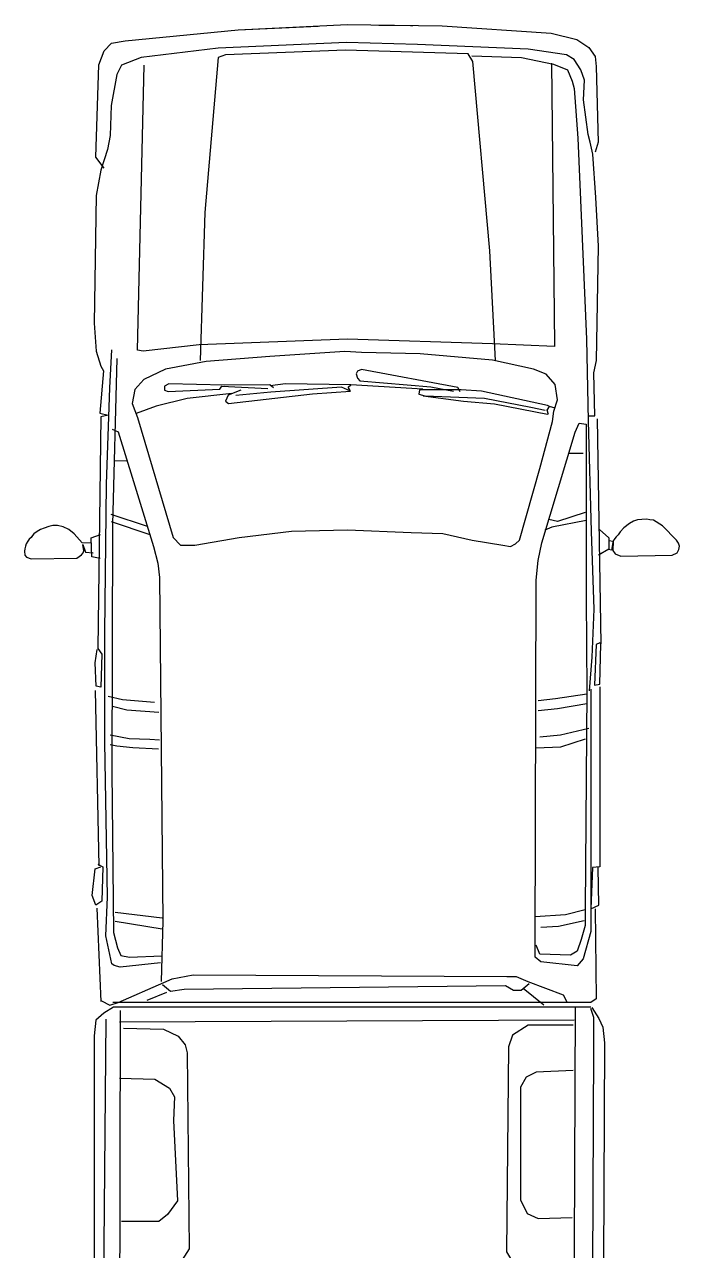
# Model space of a CAD drawing. Header units: inches. Extents: x -50197 to -1492, y -75204 to 801.
# Drawn here: x -17188 to -14973, y -15830 to -11685 of the extents above; entities that cross this region are included whole.
import ezdxf

# ---------------------------------------------------------------- set-up
doc = ezdxf.new("R2010")
doc.units = ezdxf.units.IN
doc.header["$MEASUREMENT"] = 0
doc.set_wipeout_variables(frame=1)
doc.layers.add('cad-block.com', color=7, linetype='Continuous')

# ---------------------------------------------------------------- blocks, each defined once
blk = doc.blocks.new('A$C39991475')
blk.add_wipeout([(438.7, 1922.6), (398.1, 1940.5), (270.3, 1936.9), (142.4, 1933.2), (108.7, 1930.8), (77.3, 1909.1), (50.8, 1868.2), (29.1, 1781.4), (2.5, 1252.2), (8.9, 906.9), (17.7, 722.2), (36.7, 531.1), (55.7, 340), (63.3, 294.5), (76, 281.8), (88.6, 269.1), (117.1, 258.7), (136.8, 251.4), (448.3, 241.3), (478.1, 263.1), (578.2, 242.7), (704.7, 240.6), (824.3, 238.7), (892.9, 237.6), (999.1, 235.9), (1009.7, 235.7), (1104.8, 242), (1130.2, 250), (1155.6, 257.9), (1171.4, 267.4), (1314.2, 254.7), (1320.5, 283.3), (1326.9, 257.9), (1725.3, 253.1), (1736, 224.9), (1753.5, 224.5), (1752.7, 194.6), (1737.6, 181.4), (1722.4, 168.1), (1714.8, 159), (1707.2, 150), (1698.1, 130.3), (1696.2, 121.2), (1694.4, 103.8), (1695.9, 88.6), (1697.4, 81.8), (1703.5, 65.9), (1711.4, 48.5), (1722.4, 31.8), (1734.5, 22), (1739.8, 15.9), (1756.5, 5.3), (1764.1, 3.8), (1772.4, 0.8), (1780.8, 0), (1787.6, 0.4), (1794.4, 0.8), (1801.2, 6.8), (1806.5, 22.7), (1806.2, 44.7), (1805.4, 100), (1804.9, 135.9), (1804.5, 159.6), (1804.3, 177.2), (1793.6, 193.1), (1786.8, 198.4), (1779.2, 200.7), (1758.8, 196.9), (1784.6, 206.8), (1786.4, 227.3), (1800.5, 228), (1805, 252.1), (2110.4, 248.4), (2113.6, 245.2), (2158, 238.9), (2237.3, 242), (2251.4, 238.5), (2840.6, 251.7), (2851.9, 248.4), (2855.2, 238.5), (2944.8, 228.6), (2978, 241.8), (2988, 245.1), (3301.5, 260), (3315.7, 288.5), (3333, 284.9), (3343, 268.3), (3366.2, 241.8), (3419.3, 235.2), (4208.9, 235.2), (4275.7, 267), (4540, 264.7), (4757, 262.9), (4890.1, 261.7), (4996.2, 268.3), (5022.8, 294.9), (5036, 321.4), (5032.7, 400.9), (5024.4, 1082.2), (5012.8, 1843.1), (5006.2, 1872.9), (4973, 1909.4), (4946.5, 1919.3), (4272.9, 1922.6), (4239.8, 1939.2), (4183.4, 1959.1), (3813.4, 1960.8), (3443.5, 1962.4), (3390.4, 1955.8), (3324, 1919.3), (3307.2, 1919.3), (3294.8, 1933.9), (2984.4, 1929.3), (2978.2, 1943.2), (2851, 1940.1), (2847.9, 1946.3), (2239.6, 1946.3), (2230.3, 1946.3), (1792.9, 1944.5), (1775.4, 1975.6), (1777.1, 1986.1), (1759.5, 1989.1), (1763.1, 1990.9), (1778.9, 1990.5), (1790.3, 1997.5), (1797.3, 2016.8), (1795.5, 2104), (1793.8, 2191.1), (1785.9, 2207.8), (1764, 2215.7), (1753.4, 2212.2), (1748.6, 2208.7), (1719.2, 2181.9), (1694.7, 2158.7), (1676.3, 2127.2), (1672.8, 2105.3), (1674.5, 2080.7), (1679.8, 2059.7), (1686.8, 2046.6), (1701.7, 2027.3), (1708.7, 2021.2), (1720.6, 2011.5), (1725.4, 2008), (1732.4, 2001), (1742.9, 1993.1), (1747.3, 1991.4), (1744.7, 1976.5), (1735.9, 1976.5), (1707.8, 1944.9), (1707.9, 1943.1), (1333.3, 1937), (1323.7, 1929), (1177.8, 1925.8), (1136.6, 1935.3), (749.5, 1941.7), (469.1, 1924.6)])
for points in [[(1744.7, 1976.5), (1747.3, 1991.4), (1778.9, 1990.5), (1790.3, 1997.5), (1797.3, 2016.8), (1793.8, 2191.1), (1785.9, 2207.8), (1775.4, 2213), (1764, 2215.7), (1753.4, 2212.2), (1743.8, 2205.2), (1694.7, 2158.7), (1676.3, 2127.2), (1674.5, 2115.8), (1672.8, 2105.3), (1673.7, 2087.8), (1675.4, 2073.7), (1679.8, 2059.7), (1686.8, 2046.6), (1701.7, 2027.3), (1715.7, 2015), (1725.4, 2008), (1732.4, 2001), (1742.9, 1993.1), (1750.8, 1990.5), (1777.1, 1986.1), (1775.4, 1975.6)], [(1333.3, 1937), (2093.7, 1949.4), (2090.6, 1946.3), (2096.8, 1933.9), (2233.4, 1927.7), (2230.3, 1946.3), (2093.7, 1949.4)], [(1707.8, 1944.9), (1735.9, 1976.5), (1774.5, 1976.5), (1794.6, 1941.4)], [(3324, 1919.3), (3360.5, 1942.5), (3390.4, 1955.8), (3443.5, 1962.4), (4183.4, 1959.1), (4239.8, 1939.2), (4272.9, 1922.6)], [(486.3, 269.1), (448.3, 241.3), (136.8, 251.4), (88.6, 269.1), (63.3, 294.5), (55.7, 340), (17.7, 722.2), (0, 1091.7), (5, 1412.7), (29.1, 1781.4), (50.8, 1868.2), (77.3, 1909.1), (108.7, 1930.8), (142.4, 1933.2), (398.1, 1940.5), (431.8, 1930.8)], [(1323.7, 1910), (1323.7, 1929), (1177.8, 1925.8), (1136.6, 1935.3), (749.5, 1941.7), (584.6, 1932.2), (438.7, 1922.6), (397.4, 1913.1), (372, 1906.8), (254.7, 1890.9), (188.1, 1894.1), (153.2, 1881.4), (118.3, 1859.2), (102.4, 1833.9), (83.4, 1703.9), (67.5, 1329.9), (61.2, 1089), (80.2, 654.7), (111.9, 394.8), (137.3, 328.3), (169, 312.4), (273.7, 293.4), (375.2, 290.2), (422.8, 280.7), (492.6, 258.5), (578.2, 242.7), (1009.7, 235.7), (1104.8, 242), (1155.6, 257.9), (1171.4, 267.4), (1314.2, 254.7), (1320.5, 283.3), (1326.9, 257.9), (2110.4, 248.4), (2129.5, 261.1), (2240.5, 257.9), (2237.3, 242), (2158, 238.9), (2113.6, 245.2)], [(105.6, 1513.7), (111.9, 1681.7), (134.1, 1789.5), (153.2, 1837.1), (191.2, 1852.9), (216.6, 1859.2), (384.7, 1871.9), (1063.6, 1900.5), (1339.6, 1906.8), (1713.9, 1916.3), (1977.2, 1925.8), (2139, 1919.5), (2253.2, 1910)], [(2247.4, 1916), (3066.9, 1916), (3159.8, 1889.5), (3183, 1869.6), (3169.8, 1746.9), (3153.2, 1727), (3120, 1727), (1879.1, 1730.4), (1812.8, 1737), (1753.1, 1750.2), (1378.2, 1863), (1348.3, 1876.2), (1351.6, 1899.4), (1938.9, 1899.4), (2254.1, 1902.7), (2990.6, 1896.1), (3047, 1896.1), (3093.5, 1882.9), (3133.3, 1869.6), (3146.6, 1846.4), (3143.2, 1743.6), (3113.4, 1730.4)], [(2239.6, 1946.3), (2847.9, 1946.3), (2851, 1921.5), (2990.6, 1915.3), (2978.2, 1943.2), (2851, 1940.1)], [(2380.1, 1909.4), (2403.4, 1813.2), (2410, 1743.6)], [(2990.6, 1930.8), (3294.8, 1933.9), (3307.2, 1915.3), (3307.2, 298.2)], [(3323.1, 1916), (3323.1, 301.5), (3343, 268.3), (3366.2, 241.8), (3419.3, 235.2), (4208.9, 235.2), (4242.1, 251.8), (4278.6, 268.3)], [(3362.9, 275), (4890.1, 261.7), (4996.2, 268.3), (5022.8, 294.9), (5036, 321.4), (5012.8, 1843.1), (5006.2, 1872.9), (4973, 1909.4), (4946.5, 1919.3), (3460.1, 1926), (3357.2, 1926), (3327.4, 1916)], [(1451.1, 1889.5), (1451.1, 1843.1)], [(1650.2, 1896.1), (1680.1, 1803.3), (1673.4, 1773.5)], [(1676.8, 1899.4), (1700, 1783.4), (1709.9, 1760.2)], [(2264, 1902.7), (2280.6, 1796.7), (2287.2, 1737)], [(2297.2, 1902.7), (2313.8, 1803.3), (2320.4, 1737)], [(2416.6, 1896.1), (2443.2, 1813.2), (2446.5, 1730.4)], [(2993.9, 1896.1), (3010.5, 1829.8), (3017.2, 1727)], [(3030.4, 1892.8), (3050.3, 1806.6), (3053.7, 1746.9)], [(3301.5, 260), (3315.7, 288.5), (3307.2, 317), (3238.8, 470.8), (3227.4, 499.3), (3213.1, 570.5), (3218.8, 1631.7), (3218.8, 1663.1), (3235.9, 1702.9), (3281.5, 1822.6), (3304.3, 1834)], [(3320.7, 1863), (4953.1, 1856.3), (4959.7, 1836.4), (4979.6, 338), (4976.3, 321.4), (3334, 324.7)], [(3367.2, 1859.6), (3373.8, 321.4)], [(3383.8, 1856.3), (3383.8, 1703.8), (3416.9, 1650.8), (3456.8, 1637.5), (4150.2, 1630.9), (4190, 1654.1), (4206.6, 1683.9), (4206.6, 1720.4), (4209.9, 1859.6)], [(3536.4, 1856.3), (3543, 1730.4), (3559.6, 1697.2), (3592.8, 1677.3), (3974.3, 1677.3), (4020.8, 1700.5), (4037.4, 1737), (4034.1, 1853)], [(131, 1783.2), (1082.6, 1792.7), (1089, 1792.7), (1079.5, 1583.5), (1063.6, 1092.2), (1082.6, 591.3), (1104.8, 401.2), (1101.7, 382.1), (137.3, 404.3)], [(1297.6, 1795.2), (1292.2, 1776.3)], [(1319.2, 1772.3), (1304.4, 1768.2), (1292.2, 1776.3), (1288.2, 1769.6), (1239.6, 1545.6), (1235.5, 1476.8), (1235.5, 1336.4), (1250.4, 1333.7), (1255.8, 1354), (1263.9, 1556.4), (1293.6, 1712.9), (1304.4, 1761.5)], [(1319.2, 1769.6), (1284.1, 1590.1), (1274.7, 1484.9), (1257.1, 1348.6)], [(3316.4, 1756.9), (3260, 1687.3)], [(3243.4, 1707.1), (3266.7, 1680.6), (3266.7, 1654.1), (3250.1, 1627.6), (3263.3, 540.2), (3270, 493.8), (3246.7, 467.2)], [(1136.6, 1593), (765.4, 1574), (124.6, 1516.9), (99.2, 1501.1), (86.5, 1085.8), (102.4, 680.1), (111.9, 654.7), (635.3, 610.4), (1136.6, 594.5)], [(1242.3, 1474.1), (1227.4, 1466), (1166.6, 1139.4), (1172, 1125.9), (1181.5, 1121.9), (1196.4, 1125.9), (1204.5, 1134), (1224.7, 1374.2), (1239.6, 1451.1)], [(1232.8, 1347.2), (1218, 1104.3)], [(1238.1, 1101.2), (1225.8, 1095), (1218.2, 1104.2), (1215.1, 883.4), (1221.2, 831.3)], [(1236.6, 731.6), (1253.5, 688.7), (1273.4, 679.5), (1281.1, 690.2), (1248.9, 973.9), (1239.7, 1102.7), (1225.8, 1072), (1242.7, 832.8), (1255, 714.8)], [(1228.9, 842), (1218.2, 829.8), (1219.7, 674.9), (1215.1, 487.8), (1222.8, 474), (1236.6, 474), (1241.2, 486.3), (1233.5, 661.1), (1222.8, 667.2), (1230.5, 823.6)], [(1247.3, 701), (1264.2, 550.7), (1290.3, 444.9), (1314.9, 377.4)], [(3393.7, 334.6), (3397, 470.6), (3420.3, 520.3), (3450.1, 543.5), (3476.7, 550.1), (4140.2, 556.8), (4176.7, 533.6), (4209.9, 503.7), (4223.2, 467.2), (4219.9, 321.4)], [(3562.9, 321.4), (3566.2, 440.7), (3596.1, 490.5), (3626, 507), (3705.6, 503.7), (3977.7, 517), (4024.1, 483.8), (4047.3, 454), (4047.3, 328)], [(3173.2, 460), (3187.4, 323.3), (3181.7, 303.3), (3176, 294.8), (3081.9, 274.8), (2950.8, 280.5), (2426.2, 272), (2055.6, 272), (1553.8, 277.7), (1228.7, 289.1), (1100.4, 294.8)], [(1129, 311.9), (1690.6, 297.6), (2526, 294.8), (3070.5, 300.5), (3121.9, 314.7), (3147.5, 326.1), (3153.2, 354.6), (3149, 464.7)], [(1368.4, 297), (1377, 317), (1545.2, 368.3), (1764.7, 436.6), (1821.8, 450.9), (1870.2, 456.6), (3030.6, 468), (3235.9, 462.3)], [(2401.8, 289.9), (2414.6, 354), (2416.1, 423.8), (2418.9, 456.6)], [(3022.1, 465.7), (3002.1, 306.2)], [(3059.1, 465.7), (3033.5, 306.2)], [(3273.3, 480.5), (3299.8, 414.2)], [(1697.2, 415.6), (1656.8, 292.8)], [(1725.5, 425.3), (1681.5, 294.4)], [(2292.2, 440.1), (2283.6, 331.8), (2272.2, 283.4)], [(2326.4, 454.3), (2317.9, 346.1), (2306.5, 297.6)], [(2450.3, 453.7), (2446, 366.8), (2440.3, 312.7), (2436, 289.9)], [(1475, 346.8), (1476, 303.1)], [(1805.8, 256), (1800.5, 228), (1736, 224.9), (1723.9, 256.7)], [(2251.4, 238.5), (2845.3, 251.8)], [(2838.7, 248.4), (2848.6, 265), (2964.7, 261.7), (2978, 241.8), (2944.8, 228.6), (2855.2, 238.5), (2848.6, 258.4)], [(2988, 245.1), (3303.1, 258.4)], [(1753.5, 224.2), (1752.7, 194.6), (1722.4, 168.1), (1707.2, 150), (1698.1, 130.3), (1694.4, 112.1), (1694.4, 95.4), (1697.4, 81.8), (1703.5, 65.9), (1708, 53.8), (1714.8, 43.2), (1722.4, 31.8), (1727.7, 26.5), (1734.5, 22), (1739.8, 15.9), (1746.7, 11.4), (1756.5, 5.3), (1764.1, 3.8), (1772.4, 0.8), (1780.8, 0), (1794.4, 0.8), (1801.2, 6.8), (1806.5, 22.7), (1804.3, 177.2), (1793.6, 193.1), (1786.8, 198.4), (1779.2, 200.7), (1758.8, 196.9), (1784.6, 206.8), (1786.8, 232.5)]]:
    blk.add_lwpolyline(points)
blk.add_lwpolyline([(1269, 1803.2), (1217.3, 1794.6), (1182.8, 1764.4), (1165.5, 1721.4), (1135.4, 1583.5), (1113.8, 1338), (1109.5, 1139.9), (1105.2, 1083.9), (1122.4, 829.7), (1139.7, 614.4), (1165.5, 476.5), (1200, 403.3), (1234.5, 373.1), (1281.9, 364.5), (1329.3, 381.8), (1734.6, 502.4), (1760.4, 528.2), (1760.4, 575.6), (1734.6, 726.4), (1713, 903), (1708.7, 1092.5), (1717.3, 1307.9), (1721.6, 1415.5), (1743.2, 1514.6), (1760.4, 1618), (1764.7, 1643.8), (1756.1, 1661.1), (1743.2, 1674), (1501.8, 1742.9), (1342.3, 1786), (1307.8, 1790.3)], close=True)

msp = doc.modelspace()

# ---------------------------------------------------------------- block references
at = {"layer": 'cad-block.com', "rotation": 270}
msp.add_blockref('A$C39991475', (-17188.2, -11684.5), dxfattribs=at)

doc.saveas('drawing.dxf')
